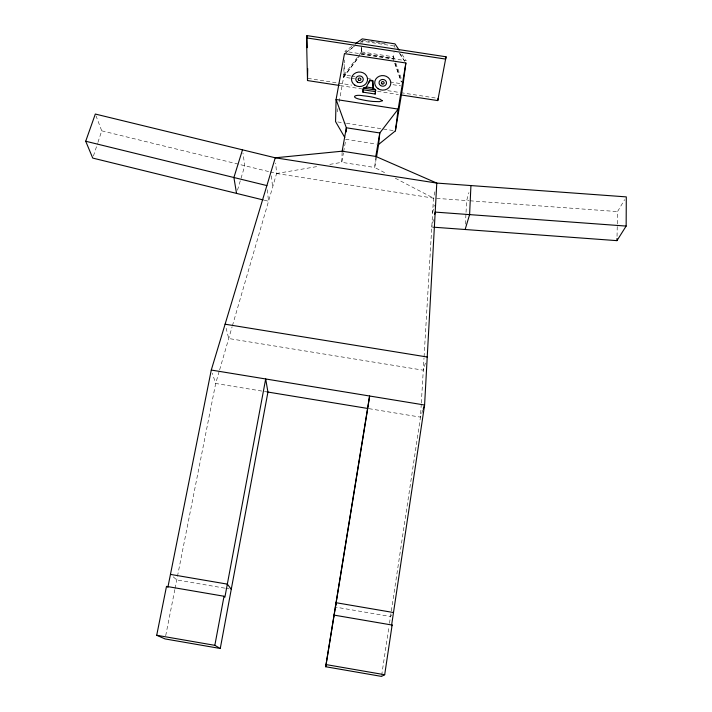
<?xml version="1.0" encoding="UTF-8"?>
<svg xmlns="http://www.w3.org/2000/svg" width="712" height="712" viewBox="0 0 712 712"><rect width="100%" height="100%" fill="white"/><g stroke="black" fill="none" stroke-linecap="round" stroke-linejoin="round"><path stroke-width="0.53" stroke-dasharray="3.56 2.67" d="M617.037 236.34L617.544 211.58L624.655 199.645M339.117 102.083L343.647 77.127L344.092 64.311M350.624 75.935L344.047 74.929L344.572 59.924M342.125 152.208L341.76 162.336L328.722 164.57M465.426 224.147L465.986 213.422M466.04 212.354L466.663 200.561L468.941 192.569M361.456 47.615L361.064 54.121L393.184 59.016L394.297 62.158M421.264 404.033L420.489 417.134L389.197 625.216M421.335 402.947L424.005 357.985M424.067 356.872L433.492 198.141L435.139 190.611M361.545 47.82L361.224 53.24L393.335 58.135M359.453 54.575L361.456 51.923L361.723 47.579M361.981 43.236L362.114 41.056M375.785 156.444L374.708 167.489L386.465 173.621M393.184 59.016L394.03 52.501M394.519 47.366L394.751 45.212M381.659 675.314L389.028 626.311M376.31 158.046L374.708 167.489L341.76 162.336L343.433 152.92M343.62 151.879L345.863 139.321L376.452 144.073M337.346 111.846L337.933 108.589M165.7 635.709L174.84 589.581M175.054 588.513L215.683 383.474L219.314 370.925M432.638 212.55L434.311 205.047M433.483 219.572L431.775 227.057L433.928 227.217M219.625 369.884L232.112 326.808M232.423 325.749L276.585 173.497L275.695 163.03M237.488 190.211L244.768 165.727L242.952 153.018M425.411 363.093L423.275 370.195L228.721 338.52L226.131 328.294M93.432 155.99L97.58 143.415M97.927 142.364L101.736 130.83L96.076 116.02M422.883 410.067L420.489 417.134L367.712 408.457M350.224 78.133L343.647 77.127L359.925 55.011M391.698 614.919L390.505 616.512L335.405 607.078M344.047 74.929L358.777 55.465M343.647 77.127L359.062 56.773M346.21 52.288L354.104 46.253M344.457 53.623L354.887 46.12M360.103 42.373L361.847 41.118L394.599 46.102L395.783 47.882M351.817 46.369L344.866 51.353L406.249 60.725L401.506 53.631M270.222 171.939L276.585 173.497L318.949 166.243M276.585 173.497L433.492 198.141L468.879 200.722M469.982 200.802L617.544 211.58M362.007 40.228L369.644 41.385M370.738 41.554L375.099 42.222M376.194 42.382L380.564 43.049M381.65 43.218L386.02 43.877M361.456 51.923L393.558 56.818L395.418 62.051M351.719 76.104L355.003 76.611M367.063 78.462L371.442 79.13M390.069 81.987L401.025 83.669M351.327 78.302L354.612 78.809M392.988 84.701L400.66 85.876M307.913 78.382L337.461 82.921M338.547 83.09L351.683 85.111M387.782 90.664L399.824 92.516M400.918 92.685L437.017 98.229M340.345 85.6L362.239 88.973M377.565 91.323L398.364 94.527M337.746 121.948L345.356 123.123M346.45 123.292L393.22 130.545M267.935 392.063L215.683 383.474L212.292 373.15M224.725 588.139L176.754 579.933L172.028 575.786M225.82 588.326L229.095 588.886M101.736 130.83L269.154 171.681M264.268 200.214L268.531 201.256L267.312 189.766M395.285 178.214L433.492 198.141M399.343 53.222L404.683 61.223M400.019 53.64L404.701 61.134M395.783 63.092L401.363 78.783M394.671 63.199L401.363 82.031M395.098 63.341L401.443 82.058M271.477 175.828L272.571 187.336"/><path stroke-width="1.07" d="M433.928 227.217L616.948 240.647L626.151 226.078L626.293 196.886L436.785 183.082L275.25 157.797L95.319 114.045L85.707 141.243L92.738 158.082L263.2 199.947M616.948 240.647L616.993 238.493M346.174 131.969L346.344 127.777L336.082 99.511L344.457 53.623L405.876 63.003L402.85 86.214L395.4 130.883L378.633 144.42L376.497 157.005M470.935 185.574L469.6 214.615L465.141 229.504M362.924 92.151L363.369 88.128L366.404 86.998L373.319 88.057L375.669 90.024L375.188 94.037L362.924 92.151L363.369 88.128L375.669 90.024L375.393 91.652L363.084 89.757M333.839 615.898L333.946 615.088L392.125 625.056L384.685 674.727L381.498 676.4L325.704 666.744L369.608 396.005L367.864 407.424M378.633 144.42L379.79 132.966L398.168 109.096L405.876 63.003M395.4 130.883L398.168 109.096L336.082 99.511L335.566 121.61L344.777 137.452M335.405 607.078L335.993 602.699L393.496 612.534M446.041 56.782L445.676 59.096L306.516 37.887L306.961 35.6L446.041 56.782L437.764 100.588L401.648 95.034M437.764 100.588L438.111 98.398M325.704 666.744L367.712 408.457M392.125 625.056L391.511 625.786L424.592 405.021L436.785 183.082L375.785 156.444L379.79 132.966L346.344 127.777L342.161 151.193L275.25 157.797L211.277 370.053L167.845 587.444M375.188 94.037L375.464 92.418M220.266 648.481L267.935 392.063L265.683 378.971L224.885 597.217L224.031 596.247L166.501 586.385L156.711 635.273L165.059 638.922L220.266 648.481L214.837 645.33L156.711 635.273M214.837 645.33L224.031 596.247M339.25 85.431L307.504 80.554L307.7 68.512M434.703 214.232L435.192 212.096L626.151 226.078M242.498 149.832L233.901 177.51L236.535 193.406M423.231 409.062L424.592 405.021L211.277 370.053M368.691 82.948L369.902 80.082L372.679 80.509L373.319 88.057M366.404 86.998L369.902 80.082M355.297 43.877L362.239 38.884L394.982 43.868L399.129 50.08M369.492 80.616L372.785 81.124M342.161 151.193L375.785 156.444M225.099 324.2L427.236 357.015M267.16 391.929L367.917 408.492M170.453 574.397L227.333 584.125L231.275 589.26M325.9 664.554L384.685 674.727M85.707 141.243L266.875 185.583M372.679 80.509L373.124 88.715M306.961 35.6L307.228 47.668M306.516 37.887L307.504 80.554M382.246 100.793L379.318 101.665L372.937 101.451A77.083 68.833 3.6 0 1 361.696 99.662C350.242 97.686 353.873 94.055 363.227 95.773A79.664 73.55 2.9 0 1 374.45 97.562L380.244 99.279L382.246 100.793M378.134 88.751A8.055 7.28 4.1 0 0 390.79 83.607A8.055 7.28 4.1 0 0 379.38 76.202A8.055 7.28 4.1 0 0 378.134 88.751M380.608 85.591A3.756 3.4 4.1 0 0 386.509 83.197A3.756 3.4 4.1 0 0 381.196 79.735A3.756 3.4 4.1 0 0 380.608 85.591M381.97 83.856A1.388 1.255 4.1 0 0 384.151 82.975A1.388 1.255 4.1 0 0 382.184 81.693A1.388 1.255 4.1 0 0 381.97 83.856M354.87 85.173A8.046 7.271 2.7 0 0 367.534 80.038A8.046 7.271 2.7 0 0 356.178 72.642A8.046 7.271 2.7 0 0 354.87 85.173M357.353 82.022A3.756 3.391 2.7 0 0 363.262 79.628A3.756 3.391 2.7 0 0 357.976 76.175A3.756 3.391 2.7 0 0 357.353 82.022M358.723 80.287A1.388 1.255 2.7 0 0 360.904 79.406A1.388 1.255 2.7 0 0 358.955 78.124A1.388 1.255 2.7 0 0 358.723 80.287"/></g></svg>
